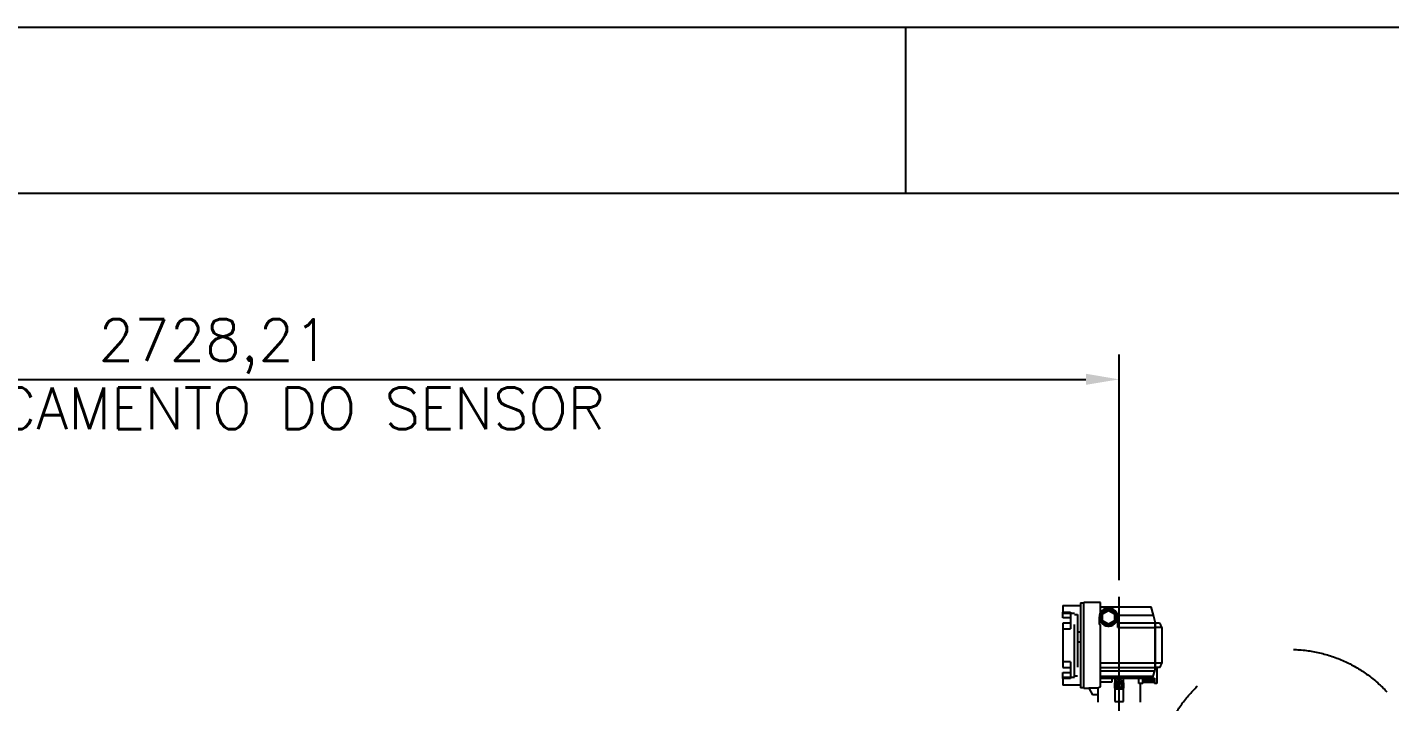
# Model space of a CAD drawing. Header units: metres. Extents: x 0 to 21025, y 0 to 14850.
# Drawn here: x 3927 to 5980, y 13834 to 14850 of the extents above; entities that cross this region are included whole.
import ezdxf
from ezdxf.enums import TextEntityAlignment as Align

# ---------------------------------------------------------------- set-up
doc = ezdxf.new("R2010")
doc.units = ezdxf.units.M
doc.header["$LTSCALE"] = 25
for name, pattern in [('CENTER2', [28.575, 19.05, -3.175, 3.175, -3.175]), ('HIDDEN2', [4.7625, 3.175, -1.5875]), ('PHANTOM', [63.5, 31.75, -6.35, 6.35, -6.35, 6.35, -6.35])]:
    doc.linetypes.add(name, pattern=pattern)
for name, color, linetype in [('18_COTAS', 7, 'Continuous'), ('FRL2', 2, 'Continuous'), ('FRL6', 6, 'Continuous'), ('FRL7', 7, 'Continuous'), ('FRR120', 5, 'Continuous'), ('FRR140', 5, 'Continuous'), ('FRR175', 1, 'Continuous'), ('FRR80', 3, 'Continuous'), ('SC1', 7, 'CENTER2'), ('SL4', 4, 'Continuous'), ('SRE', 2, 'PHANTOM'), ('ST1', 7, 'HIDDEN2')]:
    doc.layers.add(name, color=color, linetype=linetype)
doc.styles.add('R120', font='simplex.shx', dxfattribs={"height": 3})
doc.styles.add('R140', font='simplex.shx', dxfattribs={"height": 3.5})
doc.styles.add('R80', font='simplex.shx', dxfattribs={"height": 2})
doc.styles.add('ROMANS', font='ROMANS.SHX')
doc.dimstyles.new('25___1-25', dxfattribs={"dimscale": 25, "dimtxt": 2.5, "dimasz": 2, "dimexe": 1.5, "dimexo": 1, "dimgap": 0.5, "dimtad": 1, "dimzin": 12, "dimtxsty": 'ROMANS', "dimcen": 0, "dimclrd": 256, "dimclre": 256, "dimclrt": 3, "dimazin": 3, "dimtfac": 1, "dimtmove": 0, "dimatfit": 0, "dimfxl": 1, "dimlwd": -1, "dimlwe": -1, "dimarcsym": 0})

# ---------------------------------------------------------------- blocks, each defined once
blk = doc.blocks.new('A1')
at = {"layer": 'FRL2'}
blk.add_line((210, 594), (210, 584), dxfattribs=at)
at = {"layer": 'FRL6', "linetype": 'Continuous'}
blk.add_line((25, 584), (831, 584), dxfattribs=at)
at = {"layer": 'FRL7', "linetype": 'Continuous'}
blk.add_line((0, 594), (841, 594), dxfattribs=at)
at = {"layer": 'FRR120', "style": 'R120'}
for tag, p in [('FASE_DO_PROJETO', (659, 46.294)), ('ÁREA_E/OU_SUBÁREA', (659, 40.794)), ('TÍTULO_DO_DESENHO', (659, 35.294)), ('SUBTÍTULO_1_DO_DESENHO', (659, 29.794)), ('SUBTÍTULO_2_DO_DESENHO', (659, 24.294))]:
    blk.add_attdef(tag, p, '', height=3, dxfattribs=at)
at = {"layer": 'FRR140', "style": 'R140', "width": 0.91}
for tag, p in [('NÚMERO_DA_CONTRATADA', (687.723, 12.595)), ('NUMERO_VALE', (752.889, 12.595))]:
    blk.add_attdef(tag, p, '', height=3.5, dxfattribs=at)
for tag, p in [('REVISÃO', (823.5, 14.679)), ('ESCALA', (671, 14.345))]:
    blk.add_attdef(tag, text='', height=3.5, dxfattribs=at).set_placement(p, align=Align.MIDDLE)
at = {"layer": 'FRR175', "style": 'R120'}
for tag, p in [('CLASSIFICAÇÃO', (811.833, 67.733)), ('PROJETO', (716.31, 53.588)), ('N_PROJ_SE', (793.5, 53.588)), ('N_CONTRATO', (796.971, 47.297))]:
    blk.add_attdef(tag, text='', height=3, dxfattribs=at).set_placement(p, align=Align.MIDDLE_CENTER)
at = {"layer": 'FRR80', "style": 'R80'}
for tag, p in [('8A_REV', (476, 77.068)), ('EMIS.', (486, 77.068)), ('PROJ.', (585, 77.068)), ('DES.', (597, 77.068)), ('VER.', (609, 77.068)), ('APR.', (621, 77.068)), ('AUT.', (633.013, 77.068)), ('7A_REV', (476, 71.368)), ('EMIS.', (486, 71.368)), ('PROJ.', (585, 71.368)), ('DES.', (597, 71.368)), ('VER.', (609, 71.368)), ('APR.', (621, 71.368)), ('AUT.', (633.013, 71.368)), ('6A_REV', (476, 65.668)), ('EMIS.', (486, 65.668)), ('PROJ.', (585, 65.668)), ('DES.', (597, 65.668)), ('VER.', (609, 65.668)), ('APR.', (621, 65.668)), ('AUT.', (633.013, 65.668)), ('5A_REV', (476, 59.968)), ('EMIS.', (486, 59.968)), ('PROJ.', (585, 59.968)), ('DES.', (597, 59.968)), ('VER.', (609, 59.968)), ('APR.', (621, 59.968)), ('AUT.', (633.013, 59.968)), ('4A_REV', (476, 54.268)), ('EMIS.', (486, 54.268)), ('PROJ.', (585, 54.268)), ('DES.', (597, 54.268)), ('VER.', (609, 54.268)), ('APR.', (621, 54.268)), ('AUT.', (633.013, 54.268)), ('3A_REV', (476, 48.568)), ('EMIS.', (486, 48.568)), ('PROJ.', (585, 48.568)), ('DES.', (597, 48.568)), ('VER.', (609, 48.568)), ('APR.', (621, 48.568)), ('AUT.', (633.013, 48.568)), ('2A_REV', (476, 42.868)), ('EMIS.', (486, 42.868)), ('PROJ.', (585, 42.868)), ('DES.', (597, 42.868)), ('VER.', (609, 42.868)), ('APR.', (621, 42.868)), ('AUT.', (633.013, 42.868)), ('1a_REV', (476, 37.168)), ('EMIS.', (486, 37.168)), ('PROJ.', (585, 37.168)), ('DES.', (597, 37.168)), ('VER.', (609, 37.168)), ('APR.', (621, 37.168)), ('AUT.', (633.013, 37.168))]:
    blk.add_attdef(tag, text='', height=2, dxfattribs=at).set_placement(p, align=Align.MIDDLE)
for p in [(492.606, 76.082), (492.606, 70.382), (492.606, 64.682), (492.606, 58.982), (492.606, 53.282), (492.606, 47.582), (492.606, 41.882), (492.606, 36.182)]:
    blk.add_attdef('DESCRIÇÃO_DA_REVISÃO', p, '', height=2, dxfattribs=at)
at = {"layer": 'FRR80', "style": 'R80', "width": 0.85}
for p in [(648, 77.068), (648, 71.368), (648, 65.668), (648, 59.968), (648, 54.268), (648, 48.568), (648, 42.868), (648, 37.168)]:
    blk.add_attdef('DATA', text='', height=2, dxfattribs=at).set_placement(p, align=Align.MIDDLE)
blk = doc.blocks.new('*D39')
at = {"layer": '18_COTAS', "transparency": 16777216}
for p, q in [((2843.9, 14016.9), (2843.9, 14357.1)), ((5572.1, 14016.9), (5572.1, 14357.1)), ((2893.9, 14319.6), (5522.1, 14319.6))]:
    blk.add_line(p, q, dxfattribs=at)
for points in [[(2893.9, 14328), (2893.9, 14311.3), (2843.9, 14319.6)], [(5522.1, 14328), (5522.1, 14311.3), (5572.1, 14319.6)]]:
    blk.add_solid(points, dxfattribs=at)
at = {"layer": 'Defpoints', "color": 0, "transparency": 16777216}
for p in [(5572.1, 14319.6), (2843.9, 13991.9), (5572.1, 13991.9)]:
    blk.add_point(p, dxfattribs=at)
at = {"layer": '18_COTAS', "color": 3, "transparency": 16777216, "char_height": 62.5, "attachment_point": 5, "style": 'ROMANS'}
for s, insert in [('2728,21', (4208, 14369.3)), ('DESLOCAMENTO DO SENSOR', (4208, 14275.9))]:
    blk.add_mtext(s, dxfattribs=dict(at, insert=insert))

msp = doc.modelspace()

# ---------------------------------------------------------------- linework, layer by layer
at = {"layer": 'SC1'}
msp.add_line((5572.114, 13670.436), (5572.114, 13991.936), dxfattribs=at)
at = {"layer": 'SL4'}
for p, q in [((5487.114, 13978.936), (5487.114, 13968.821)), ((5487.114, 13978.936), (5513.994, 13978.936)), ((5487.114, 13968.821), (5498.814, 13968.821)), ((5487.114, 13960.126), (5487.114, 13968.821)), ((5498.814, 13968.821), (5498.814, 13952.275)), ((5513.994, 13982.936), (5519.114, 13982.936)), ((5513.994, 13982.936), (5513.994, 13854.936)), ((5519.114, 13854.436), (5519.114, 13983.436)), ((5544.114, 13983.436), (5519.114, 13983.436)), ((5544.114, 13968.147), (5544.114, 13983.436)), ((5544.114, 13976.936), (5620.549, 13976.936)), ((5544.114, 13954.973), (5544.114, 13966.899)), ((5544.95, 13968.346), (5555.278, 13974.31)), ((5547.114, 13966.132), (5556.114, 13971.328)), ((5547.114, 13955.74), (5547.114, 13966.132)), ((5556.114, 13971.328), (5565.114, 13966.132)), ((5556.95, 13974.31), (5567.278, 13968.346)), ((5565.114, 13966.132), (5565.114, 13955.74)), ((5568.114, 13966.899), (5568.114, 13954.973)), ((5569.742, 13964.139), (5623.978, 13964.139)), ((5623.978, 13964.139), (5620.549, 13976.936)), ((5627.114, 13952.436), (5623.978, 13964.139)), ((5498.814, 13960.126), (5487.114, 13960.126)), ((5487.114, 13952.275), (5487.114, 13885.597)), ((5498.814, 13952.275), (5487.114, 13952.275)), ((5542.114, 13960.936), (5542.114, 13950.048)), ((5544.114, 13950.048), (5542.114, 13950.048)), ((5544.114, 13856.324), (5544.114, 13950.048)), ((5555.278, 13947.562), (5544.95, 13953.525)), ((5556.114, 13950.543), (5547.114, 13955.74)), ((5565.114, 13955.74), (5556.114, 13950.543)), ((5567.278, 13953.525), (5556.95, 13947.562)), ((5570.114, 13945.657), (5570.114, 13960.936)), ((5626.614, 13952.436), (5570.114, 13952.436)), ((5570.114, 13945.657), (5626.614, 13945.657)), ((5626.614, 13952.436), (5626.614, 13945.657)), ((5632.877, 13952.436), (5626.614, 13952.436)), ((5626.614, 13945.657), (5626.614, 13892.215)), ((5636.614, 13945.657), (5626.614, 13945.657)), ((5636.614, 13945.657), (5636.614, 13892.215)), ((5487.114, 13885.597), (5498.814, 13885.597)), ((5498.814, 13885.597), (5498.814, 13869.051)), ((5626.614, 13892.215), (5544.114, 13892.215)), ((5544.114, 13885.436), (5626.614, 13885.436)), ((5625.845, 13880.7), (5627.114, 13885.436)), ((5636.614, 13892.215), (5626.614, 13892.215)), ((5626.614, 13892.215), (5626.614, 13885.436)), ((5632.877, 13885.436), (5626.614, 13885.436)), ((5629.114, 13885.436), (5629.114, 13861.436)), ((5487.114, 13877.745), (5498.814, 13877.745)), ((5487.114, 13869.051), (5487.114, 13877.745)), ((5487.114, 13869.051), (5487.114, 13858.936)), ((5498.814, 13869.051), (5487.114, 13869.051)), ((5544.114, 13880.7), (5625.845, 13880.7)), ((5544.114, 13872.533), (5623.656, 13872.533)), ((5544.114, 13869.436), (5622.827, 13869.436)), ((5560.978, 13863.436), (5544.114, 13863.436)), ((5560.978, 13869.436), (5560.978, 13863.436)), ((5601.976, 13861.436), (5601.976, 13869.436)), ((5607.614, 13861.436), (5601.976, 13861.436)), ((5604.114, 13833.436), (5604.114, 13861.436)), ((5607.614, 13861.436), (5607.614, 13869.436)), ((5607.614, 13867.436), (5625.614, 13867.436)), ((5607.614, 13866.486), (5625.614, 13866.486)), ((5625.614, 13862.936), (5607.614, 13862.936)), ((5622.827, 13869.436), (5623.656, 13872.533)), ((5622.827, 13869.436), (5625.614, 13869.436)), ((5623.656, 13872.533), (5625.845, 13880.7)), ((5625.614, 13869.436), (5625.614, 13861.436)), ((5629.114, 13861.436), (5625.614, 13861.436)), ((5513.994, 13858.936), (5487.114, 13858.936)), ((5519.114, 13854.936), (5513.994, 13854.936)), ((5519.114, 13854.436), (5526.34, 13854.436)), ((5540.149, 13854.453), (5526.33, 13854.453)), ((5526.33, 13854.453), (5532.114, 13844.436)), ((5540.149, 13844.436), (5532.114, 13844.436)), ((5540.114, 13844.436), (5540.114, 13833.436)), ((5540.149, 13854.453), (5540.149, 13844.436))]:
    msp.add_line(p, q, dxfattribs=at)
for centre, radius, start, end in [((5556.114, 13960.936), 14, 90, 180), ((5556.114, 13960.936), 13.4, 153.575608, 206.424392), ((5556.114, 13960.936), 13.4, 146.424392, 153.575608), ((5556.114, 13960.936), 13.4, 93.575608, 146.424392), ((5556.114, 13960.936), 13.4, 90, 93.575608), ((5556.114, 13960.936), 14, 0, 90), ((5556.114, 13960.936), 13.4, 86.424392, 90), ((5556.114, 13960.936), 13.4, 33.575608, 86.424392), ((5556.114, 13960.936), 13.4, 26.424392, 33.575608), ((5556.114, 13960.936), 13.4, 333.575608, 26.424392), ((5556.114, 13960.936), 13.4, 206.424392, 213.575608), ((5556.114, 13960.936), 13.4, 213.575608, 266.424392), ((5556.114, 13960.936), 13.4, 266.424392, 270), ((5556.114, 13960.936), 13.4, 270, 273.575608), ((5556.114, 13960.936), 13.4, 273.575608, 326.424392), ((5556.114, 13960.936), 13.4, 326.424392, 333.575608), ((5580.114, 13918.936), 62.5, 25.311065, 32.411754), ((5580.114, 13918.936), 62.5, 327.588246, 334.688935)]:
    msp.add_arc(centre, radius, start, end, dxfattribs=at)
msp.add_open_spline([(5544.114, 13856.324), (5543.557, 13856.071), (5542.444, 13855.565), (5541.263, 13855), (5540.439, 13854.597), (5540.245, 13854.501), (5540.149, 13854.453)], degree=3, knots=[0, 0, 0, 0, 0.25291845, 0.50519385, 0.75490018, 1, 1, 1, 1], dxfattribs=at)
at = {"layer": 'SRE'}
msp.add_circle((5828.736, 13711.954), 200.805, dxfattribs=at)
at = {"layer": 'ST1'}
for p, q in [((5505.114, 13966.936), (5487.114, 13966.936)), ((5505.114, 13870.936), (5505.114, 13966.936)), ((5505.114, 13965.496), (5509.614, 13965.496)), ((5509.614, 13965.496), (5509.614, 13872.376)), ((5556.114, 13972.936), (5556.114, 13974.136)), ((5487.114, 13943.58), (5498.814, 13943.58)), ((5498.814, 13952.275), (5498.814, 13943.58)), ((5556.114, 13947.736), (5556.114, 13948.936)), ((5626.614, 13945.657), (5626.614, 13952.436)), ((5626.614, 13892.215), (5626.614, 13945.657)), ((5509.614, 13939.422), (5514.114, 13939.422)), ((5514.114, 13923.592), (5509.614, 13923.592)), ((5514.114, 13939.422), (5514.114, 13923.592)), ((5498.814, 13894.292), (5487.114, 13894.292)), ((5498.814, 13894.292), (5498.814, 13885.597)), ((5626.614, 13885.436), (5626.614, 13892.215)), ((5487.114, 13870.936), (5505.114, 13870.936)), ((5509.614, 13872.376), (5505.114, 13872.376)), ((5544.114, 13880.7), (5625.845, 13880.7)), ((5544.114, 13872.533), (5623.656, 13872.533)), ((5565.314, 13862.436), (5565.314, 13854.436)), ((5565.314, 13862.436), (5566.814, 13862.436)), ((5565.614, 13869.436), (5565.614, 13869.702)), ((5565.614, 13869.702), (5578.614, 13869.702)), ((5565.614, 13869.436), (5565.614, 13834.436)), ((5566.814, 13862.436), (5566.814, 13854.436)), ((5566.814, 13862.436), (5567.114, 13862.436)), ((5577.114, 13863.436), (5567.114, 13863.436)), ((5567.114, 13863.436), (5567.114, 13853.436)), ((5577.114, 13862.824), (5567.114, 13862.824)), ((5577.114, 13862.436), (5567.114, 13862.436)), ((5577.114, 13853.436), (5577.114, 13863.436)), ((5577.114, 13862.436), (5577.414, 13862.436)), ((5577.414, 13862.436), (5577.414, 13854.436)), ((5577.414, 13862.436), (5578.914, 13862.436)), ((5578.614, 13869.702), (5578.614, 13869.436)), ((5578.614, 13834.436), (5578.614, 13869.436)), ((5578.914, 13862.436), (5578.914, 13854.436)), ((5565.314, 13854.436), (5566.814, 13854.436)), ((5566.814, 13854.436), (5567.114, 13854.436)), ((5567.114, 13854.436), (5577.114, 13854.436)), ((5567.114, 13853.436), (5577.114, 13853.436)), ((5567.114, 13853.136), (5567.114, 13853.436)), ((5577.114, 13853.136), (5567.114, 13853.136)), ((5577.114, 13854.436), (5577.414, 13854.436)), ((5577.114, 13853.136), (5577.114, 13853.436)), ((5577.414, 13854.436), (5578.914, 13854.436)), ((5565.614, 13834.436), (5578.614, 13834.436))]:
    msp.add_line(p, q, dxfattribs=at)
for centre, radius, start, end in [((5556.114, 13960.936), 12, 120, 180), ((5556.114, 13960.936), 13.2, 144.619977, 155.380023), ((5556.114, 13960.936), 11.8, 90, 270), ((5556.114, 13960.936), 11.21, 90, 270), ((5556.114, 13960.936), 12, 90, 120), ((5556.114, 13960.936), 13.2, 90, 95.380023), ((5556.114, 13960.936), 13.2, 84.619977, 90), ((5556.114, 13960.936), 12, 60, 90), ((5556.114, 13960.936), 11.8, 270, 90), ((5556.114, 13960.936), 11.21, 270, 90), ((5556.114, 13960.936), 12, 0, 60), ((5556.114, 13960.936), 13.2, 24.619977, 35.380023), ((5556.114, 13960.936), 12, 180, 240), ((5556.114, 13960.936), 13.2, 204.619977, 215.380023), ((5556.114, 13960.936), 12, 240, 270), ((5556.114, 13960.936), 13.2, 264.619977, 270), ((5556.114, 13960.936), 12, 270, 300), ((5556.114, 13960.936), 13.2, 270, 275.380023), ((5556.114, 13960.936), 12, 300, 0), ((5556.114, 13960.936), 13.2, 324.619977, 335.380023), ((5572.114, 13862.692), 5.002, 1.513685, 178.486315), ((5572.114, 13862.304), 5.002, 1.513685, 178.486315), ((5572.114, 13858.436), 3.5, 90, 270), ((5572.114, 13858.436), 3.5, 270, 90)]:
    msp.add_arc(centre, radius, start, end, dxfattribs=at)

# ---------------------------------------------------------------- block references
at = {"xscale": 24.99999999999972, "yscale": 24.99999999999972, "zscale": 24.99999999999972}
msp.add_blockref('A1', (0, 0), dxfattribs=at)

# ---------------------------------------------------------------- dimensions: what is measured, and where the dimension line sits
at = {"layer": '18_COTAS'}
dim = msp.add_linear_dim(base=(5572.113846373, 14319.62406605), p1=(2843.908846373, 13991.935792944), p2=(5572.113846373, 13991.935792944), text='<>\\XDESLOCAMENTO DO SENSOR', dimstyle='25___1-25', dxfattribs=at)
dim.commit()
dim.dimension.update_dxf_attribs({"geometry": '*D39', "text_midpoint": (4208.011346373, 14319.62406605)})

doc.saveas('drawing.dxf')
